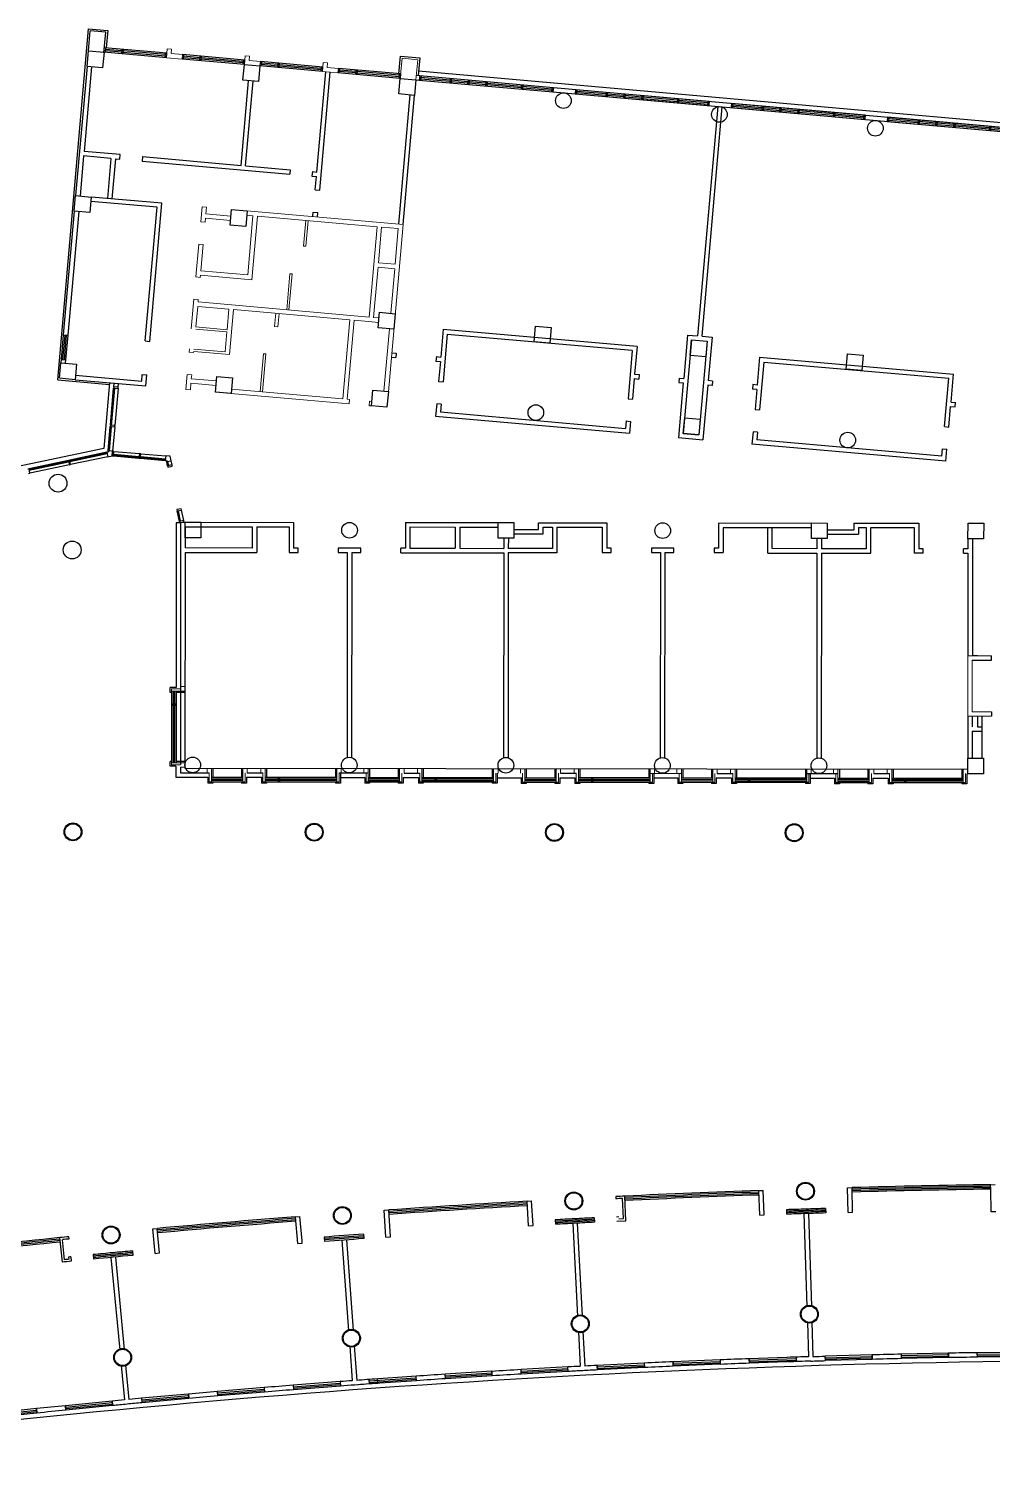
# Model space of a CAD drawing. Header units: millimetres. Extents: x 11680834 to 11851556, y -6213014 to -6078394.
# Drawn here: x 11728394 to 11771463, y -6211866 to -6147424 of the extents above; entities that cross this region are included whole.
import ezdxf

# ---------------------------------------------------------------- set-up
doc = ezdxf.new("R2010")
doc.units = ezdxf.units.MM
for name, color, linetype in [('A—墙体', 7, 'Continuous'), ('A—门窗', 135, 'Continuous'), ('I—平面—装饰面层线', 192, 'Continuous')]:
    doc.layers.add(name, color=color, linetype=linetype)
for name, color, linetype, lineweight in [('E1-RI-4F$0$A-WALL', 7, 'Continuous', 5), ('E1-RV-4F$0$$2$A-WALL', 7, 'Continuous', 5), ('E1-RW-4F$0$A-WALL', 7, 'Continuous', 5)]:
    doc.layers.add(name, color=color, linetype=linetype, lineweight=lineweight)
doc.layers.get('0').off()
doc.layers.get('I—平面—装饰面层线').off()

# ---------------------------------------------------------------- blocks, each defined once
blk = doc.blocks.new('E-COLS-F4')
at = {"layer": 'A—墙体'}
for points in [[(11731058, -6148406), (11731755, -6148468), (11731693, -6149165), (11730996, -6149103)], [(11738030, -6149023), (11738728, -6149084), (11738666, -6149782), (11737969, -6149720)], [(11745003, -6149639), (11745701, -6149701), (11745639, -6150398), (11744942, -6150336)], [(11730485, -6154881), (11731183, -6154943), (11731121, -6155640), (11730424, -6155578)], [(11737458, -6155497), (11738155, -6155559), (11738094, -6156256), (11737396, -6156195)], [(11744079, -6160098), (11744776, -6160160), (11744714, -6160857), (11744017, -6160796)], [(11751051, -6160715), (11751749, -6160776), (11751687, -6161474), (11750990, -6161412)], [(11758024, -6161331), (11758722, -6161393), (11758660, -6162090), (11757963, -6162028)], [(11764997, -6161948), (11765694, -6162009), (11765633, -6162707), (11764935, -6162645)], [(11729825, -6162352), (11730522, -6162413), (11730460, -6163111), (11729763, -6163049)], [(11736798, -6162968), (11737495, -6163030), (11737433, -6163727), (11736736, -6163666)], [(11743770, -6163585), (11744468, -6163646), (11744406, -6164344), (11743709, -6164282)], [(11757716, -6164818), (11758413, -6164879), (11758352, -6165576), (11757654, -6165515)], [(11735383, -6169484), (11736083, -6169485), (11736082, -6170185), (11735382, -6170184)], [(11749383, -6169501), (11750083, -6169502), (11750082, -6170202), (11749382, -6170201)], [(11763383, -6169517), (11764083, -6169518), (11764082, -6170218), (11763382, -6170217)], [(11770383, -6169526), (11771083, -6169526), (11771082, -6170226), (11770382, -6170226)], [(11770370, -6180026), (11771070, -6180026), (11771070, -6180726), (11770370, -6180726)]]:
    blk.add_lwpolyline(points, close=True, dxfattribs=at)
for centre, radius in [((11752294, -6150635), 350), ((11759267, -6151252), 350), ((11766240, -6151868), 350), ((11751061, -6164581), 350), ((11765007, -6165813), 350), ((11729700, -6167740), 400), ((11742732, -6169843), 350), ((11756732, -6169859), 350), ((11730332, -6170723), 400), ((11735720, -6180335), 350), ((11742720, -6180343), 350), ((11749720, -6180351), 350), ((11756720, -6180359), 350), ((11763720, -6180368), 350), ((11730367, -6183328), 400), ((11730367, -6183328), 365), ((11741153, -6183341), 400), ((11741153, -6183341), 365), ((11751894, -6183354), 400), ((11751894, -6183354), 365), ((11762612, -6183366), 400), ((11762612, -6183366), 365), ((11763117, -6199394), 400), ((11763117, -6199394), 365), ((11752759, -6199829), 400), ((11752759, -6199829), 365), ((11742412, -6200480), 400), ((11742412, -6200480), 365), ((11732071, -6201349), 400), ((11732071, -6201349), 365), ((11763289, -6204891), 400), ((11753047, -6205321), 400), ((11753047, -6205321), 365), ((11763289, -6204891), 365), ((11742816, -6205965), 400), ((11742816, -6205965), 365), ((11732589, -6206825), 400), ((11732589, -6206825), 365)]:
    blk.add_circle(centre, radius, dxfattribs=at)
blk = doc.blocks.new('E1-RI-4F$0$wer')
at = {"layer": 'A—门窗'}
for p, q in [((11738802, -6175964), (11738802, -6176222)), ((11738962, -6175962), (11742162, -6175962)), ((11738962, -6176028), (11739542, -6176028)), ((11738962, -6176095), (11739542, -6176095)), ((11739022, -6175564), (11739022, -6175962)), ((11739542, -6175962), (11739542, -6176162)), ((11739602, -6175962), (11739602, -6176162)), ((11739602, -6176028), (11742162, -6176028)), ((11739602, -6176095), (11742162, -6176095)), ((11742102, -6175564), (11742102, -6175962)), ((11742322, -6175968), (11742322, -6176222)), ((11739022, -6176222), (11738802, -6176222)), ((11738962, -6176162), (11742162, -6176162)), ((11739022, -6176162), (11739022, -6176222)), ((11742102, -6176162), (11742102, -6176222)), ((11742322, -6176222), (11742102, -6176222))]:
    blk.add_line(p, q, dxfattribs=at)
at = {"layer": 'E1-RI-4F$0$A-WALL'}
for p, q in [((11738762, -6175564), (11738762, -6175764)), ((11738862, -6175764), (11738862, -6176162)), ((11738962, -6175564), (11738962, -6176162)), ((11742162, -6175568), (11742162, -6176162)), ((11742262, -6175768), (11742262, -6176162)), ((11742362, -6175568), (11742362, -6175768)), ((11738962, -6176162), (11738862, -6176162)), ((11742262, -6176162), (11742162, -6176162))]:
    blk.add_line(p, q, dxfattribs=at)
blk = doc.blocks.new('E1-RI-4F$0$SR')
at = {"layer": 'A—门窗'}
for p, q in [((11736622, -6180486), (11736622, -6180886)), ((11737902, -6180488), (11737902, -6180888)), ((11739022, -6180489), (11739022, -6180886)), ((11742102, -6180488), (11742102, -6180886)), ((11735322, -6180887), (11736402, -6180888)), ((11736402, -6180886), (11736402, -6181146)), ((11736622, -6181146), (11736402, -6181146)), ((11736560, -6180886), (11737962, -6180888)), ((11736560, -6180953), (11737962, -6180955)), ((11736560, -6181020), (11737962, -6181021)), ((11736560, -6181086), (11737962, -6181088)), ((11736622, -6181086), (11736622, -6181146)), ((11737902, -6181088), (11737902, -6181146)), ((11738122, -6181146), (11737902, -6181146)), ((11738122, -6180888), (11738802, -6180888)), ((11738122, -6180888), (11738122, -6181146)), ((11738162, -6180688), (11738862, -6180689)), ((11738802, -6180888), (11738802, -6181146)), ((11739022, -6181146), (11738802, -6181146)), ((11738962, -6180886), (11742162, -6180886)), ((11738962, -6180953), (11739542, -6180953)), ((11738962, -6181019), (11739542, -6181019)), ((11738962, -6181086), (11742162, -6181086)), ((11739022, -6181086), (11739022, -6181146)), ((11739542, -6180886), (11739542, -6181086)), ((11739602, -6180886), (11739602, -6181086)), ((11739602, -6180953), (11742162, -6180953)), ((11739602, -6181019), (11742162, -6181019)), ((11742102, -6181086), (11742102, -6181146)), ((11742322, -6181146), (11742102, -6181146)), ((11742322, -6180693), (11742322, -6181146))]:
    blk.add_line(p, q, dxfattribs=at)
at = {"layer": 'E1-RI-4F$0$A-WALL'}
for p, q in [((11736362, -6180486), (11736362, -6180686)), ((11736562, -6180486), (11736561, -6181086)), ((11737962, -6180488), (11737962, -6181086)), ((11738062, -6180488), (11738062, -6180488)), ((11738162, -6180488), (11738162, -6180688)), ((11738762, -6180488), (11738762, -6180688)), ((11738862, -6180488), (11738862, -6180489)), ((11738962, -6180488), (11738962, -6181086)), ((11742162, -6180492), (11742162, -6181086)), ((11742362, -6180493), (11742362, -6180692)), ((11736462, -6180685), (11736462, -6181086)), ((11736560, -6181086), (11736462, -6181086)), ((11738062, -6181086), (11737962, -6181086)), ((11738062, -6180688), (11738062, -6181086)), ((11738862, -6180689), (11738862, -6181086)), ((11738962, -6181086), (11738862, -6181086)), ((11742262, -6181086), (11742162, -6181086)), ((11742262, -6180692), (11742262, -6181086))]:
    blk.add_line(p, q, dxfattribs=at)
blk = doc.blocks.new('E1-RI-4F$0$ERE')
at = {"layer": 'A—门窗'}
for p, q in [((11741808, -6134843), (11739017, -6134602)), ((11741825, -6134643), (11739035, -6134403)), ((11739078, -6134608), (11739095, -6134408)), ((11739821, -6134605), (11739084, -6134541)), ((11739827, -6134538), (11739089, -6134475)), ((11739815, -6134671), (11739832, -6134472)), ((11739875, -6134676), (11739892, -6134477)), ((11741754, -6134771), (11739881, -6134610)), ((11741760, -6134705), (11739886, -6134543)), ((11741748, -6134837), (11741766, -6134638)), ((11741808, -6134843), (11741825, -6134643)), ((11745312, -6134944), (11742523, -6134703)), ((11742566, -6134908), (11742583, -6134708)), ((11743309, -6134905), (11742572, -6134841)), ((11743315, -6134838), (11742577, -6134775)), ((11743303, -6134971), (11743320, -6134772)), ((11743363, -6134976), (11743380, -6134777)), ((11745248, -6135005), (11743374, -6134844)), ((11745295, -6135143), (11742506, -6134903)), ((11745242, -6135071), (11743369, -6134910)), ((11745236, -6135138), (11745254, -6134938)), ((11745296, -6135143), (11745313, -6134944)), ((11748782, -6135443), (11745992, -6135203)), ((11748800, -6135244), (11746009, -6135004)), ((11746052, -6135208), (11746069, -6135009)), ((11746795, -6135205), (11746058, -6135142)), ((11746801, -6135139), (11746063, -6135075)), ((11746789, -6135271), (11746806, -6135072)), ((11746849, -6135277), (11746866, -6135077)), ((11748728, -6135371), (11746855, -6135210)), ((11748734, -6135305), (11746860, -6135144)), ((11748723, -6135438), (11748740, -6135239)), ((11748782, -6135443), (11748800, -6135244)), ((11752269, -6135743), (11749480, -6135503)), ((11752286, -6135544), (11749497, -6135304)), ((11749540, -6135508), (11749557, -6135309)), ((11750283, -6135505), (11749546, -6135442)), ((11750289, -6135439), (11749552, -6135375)), ((11750277, -6135572), (11750295, -6135372)), ((11750337, -6135577), (11750354, -6135378)), ((11752216, -6135672), (11750343, -6135510)), ((11752222, -6135605), (11750349, -6135444)), ((11752211, -6135738), (11752228, -6135539)), ((11752271, -6135743), (11752288, -6135544))]:
    blk.add_line(p, q, dxfattribs=at)
at = {"layer": 'E1-RI-4F$0$A-WALL'}
for p, q in [((11738321, -6134542), (11738398, -6133645)), ((11739095, -6133705), (11738398, -6133645)), ((11739018, -6134602), (11739095, -6133705)), ((11741808, -6134843), (11742506, -6134903)), ((11748782, -6135443), (11749480, -6135503))]:
    blk.add_line(p, q, dxfattribs=at)
for points in [[(11741808, -6134843), (11741842, -6134444), (11742042, -6134461), (11742025, -6134661), (11742523, -6134703), (11742506, -6134903)], [(11745295, -6135143), (11745329, -6134744), (11745528, -6134761), (11745511, -6134961), (11746010, -6135004), (11745993, -6135203)], [(11752966, -6135803), (11753043, -6134907), (11752346, -6134846), (11752268, -6135743)], [(11748782, -6135443), (11748817, -6135045), (11749016, -6135062), (11748999, -6135261), (11749497, -6135304), (11749480, -6135503)]]:
    blk.add_lwpolyline(points, dxfattribs=at)
blk = doc.blocks.new('E1-RI-4F$0$ERWEW')
at = {"layer": 'A—门窗'}
for p, q in [((12241778, -5091274), (12241778, -5091474)), ((12241778, -5091274), (12247778, -5091274)), ((12241778, -5091474), (12247778, -5091474)), ((12241838, -5091274), (12241838, -5091474)), ((12241838, -5091341), (12243148, -5091341)), ((12241838, -5091408), (12243148, -5091408)), ((12243148, -5091274), (12243148, -5091474)), ((12243208, -5091274), (12243208, -5091474)), ((12243208, -5091341), (12243948, -5091341)), ((12243208, -5091408), (12243948, -5091408)), ((12243948, -5091274), (12243948, -5091474)), ((12244008, -5091274), (12244008, -5091474)), ((12244008, -5091341), (12244748, -5091341)), ((12244008, -5091408), (12244748, -5091408)), ((12244748, -5091274), (12244748, -5091474)), ((12244808, -5091274), (12244808, -5091474)), ((12244808, -5091341), (12246348, -5091341)), ((12244808, -5091408), (12246348, -5091408)), ((12246348, -5091274), (12246348, -5091474)), ((12246408, -5091274), (12246408, -5091474)), ((12246408, -5091341), (12247718, -5091341)), ((12246408, -5091408), (12247718, -5091408)), ((12247718, -5091274), (12247718, -5091474)), ((12247778, -5091274), (12247778, -5091474))]:
    blk.add_line(p, q, dxfattribs=at)
blk = doc.blocks.new('E1-RI-4F$0$$TCHSYS$WIN2D')
for p, q in [((-0.5, 0.5), (0.5, 0.5)), ((-0.5, 0.5), (-0.5, -0.5)), ((0.5, 0.5), (0.5, -0.5)), ((0.5, 0.167), (-0.5, 0.167)), ((0.5, -0.167), (-0.5, -0.167)), ((-0.5, -0.5), (0.5, -0.5))]:
    blk.add_line(p, q)

msp = doc.modelspace()

# ---------------------------------------------------------------- linework, layer by layer
at = {"layer": 'A—墙体'}
for p, q in [((11731057, -6148406), (11731137, -6147509)), ((11731834, -6147571), (11731137, -6147509)), ((11731752, -6148493), (11731834, -6147571)), ((11730996, -6149104), (11730485, -6154881)), ((11731195, -6149121), (11730861, -6152906)), ((11741270, -6153827), (11741666, -6149344)), ((11741399, -6154641), (11741865, -6149362)), ((11745700, -6149701), (11745849, -6149714)), ((11745717, -6149502), (11745867, -6149515)), ((11737883, -6153527), (11738218, -6149742)), ((11738082, -6153545), (11738417, -6149760)), ((11751826, -6150242), (11772894, -6152105)), ((11751844, -6150043), (11772912, -6151906)), ((11744929, -6156158), (11745440, -6150381)), ((11745128, -6156176), (11745639, -6150398)), ((11759197, -6150894), (11758290, -6161154)), ((11758490, -6161172), (11759397, -6150912)), ((11732476, -6153049), (11730861, -6152906)), ((11730843, -6153106), (11730685, -6154899)), ((11732063, -6153214), (11730843, -6153106)), ((11732063, -6153214), (11731904, -6155007)), ((11732262, -6153231), (11732103, -6155024)), ((11732262, -6153231), (11732458, -6153248)), ((11732458, -6153248), (11732476, -6153049)), ((11733472, -6153137), (11733454, -6153337)), ((11733454, -6153337), (11740056, -6153920)), ((11733472, -6153137), (11737883, -6153527)), ((11738082, -6153545), (11740073, -6153721)), ((11740073, -6153721), (11740056, -6153920)), ((11741069, -6153809), (11741052, -6154008)), ((11741052, -6154008), (11741252, -6154026)), ((11741069, -6153809), (11741270, -6153827)), ((11741199, -6154624), (11741252, -6154026)), ((11741199, -6154624), (11741399, -6154641)), ((11734128, -6155404), (11731165, -6155142)), ((11734128, -6155404), (11731165, -6155142)), ((11734345, -6155222), (11731183, -6154943)), ((11734345, -6155222), (11731183, -6154943)), ((11733600, -6161380), (11734128, -6155404)), ((11733600, -6161380), (11734128, -6155404)), ((11733799, -6161398), (11734345, -6155222)), ((11733799, -6161398), (11734345, -6155222)), ((11730424, -6155578), (11729935, -6161107)), ((11730424, -6155578), (11729935, -6161107)), ((11730623, -6155596), (11730134, -6161124)), ((11730623, -6155596), (11730134, -6161124)), ((11741094, -6155819), (11741111, -6155620)), ((11741111, -6155620), (11741311, -6155637)), ((11741293, -6155837), (11741311, -6155637)), ((11729935, -6161107), (11730134, -6161124)), ((11729935, -6161107), (11730134, -6161124)), ((11746923, -6160857), (11746813, -6162097)), ((11747104, -6161073), (11746916, -6163210)), ((11746923, -6160857), (11755586, -6161612)), ((11747104, -6161073), (11755369, -6161794)), ((11757843, -6161114), (11757671, -6163057)), ((11757843, -6161114), (11758290, -6161154)), ((11758490, -6161172), (11758938, -6161211)), ((11758938, -6161211), (11758767, -6163154)), ((11733600, -6161380), (11733799, -6161398)), ((11733600, -6161380), (11733799, -6161398)), ((11744622, -6161904), (11744821, -6161921)), ((11744821, -6161921), (11744803, -6162120)), ((11755372, -6161805), (11755182, -6163961)), ((11755589, -6161624), (11755479, -6162863)), ((11758024, -6161331), (11757654, -6165515)), ((11758024, -6161331), (11758722, -6161393)), ((11758722, -6161393), (11758352, -6165577)), ((11729838, -6162202), (11729825, -6162352)), ((11729838, -6162202), (11729825, -6162352)), ((11729838, -6162202), (11730037, -6162220)), ((11729838, -6162202), (11730037, -6162220)), ((11730037, -6162220), (11730024, -6162369)), ((11730037, -6162220), (11730024, -6162369)), ((11744604, -6162103), (11744803, -6162120)), ((11746614, -6162079), (11746596, -6162279)), ((11746596, -6162279), (11746796, -6162296)), ((11746614, -6162079), (11746813, -6162097)), ((11746796, -6162296), (11746716, -6163193)), ((11761068, -6162108), (11760958, -6163348)), ((11761249, -6162324), (11761061, -6164461)), ((11761068, -6162108), (11769735, -6162864)), ((11761249, -6162324), (11769518, -6163045)), ((11730460, -6163111), (11733623, -6163390)), ((11730460, -6163111), (11733623, -6163390)), ((11730478, -6162912), (11733442, -6163173)), ((11730478, -6162912), (11733442, -6163173)), ((11733442, -6163173), (11733468, -6162875)), ((11733442, -6163173), (11733468, -6162875)), ((11733468, -6162875), (11733667, -6162892)), ((11733468, -6162875), (11733667, -6162892)), ((11733623, -6163390), (11733667, -6162892)), ((11733623, -6163390), (11733667, -6162892)), ((11746716, -6163193), (11746916, -6163210)), ((11755462, -6163063), (11755381, -6163979)), ((11755462, -6163063), (11755661, -6163080)), ((11755479, -6162863), (11755679, -6162881)), ((11755679, -6162881), (11755661, -6163080)), ((11757472, -6163039), (11757454, -6163239)), ((11757454, -6163239), (11757653, -6163256)), ((11757472, -6163039), (11757671, -6163057)), ((11758966, -6163171), (11758767, -6163154)), ((11758966, -6163171), (11758948, -6163371)), ((11769327, -6165210), (11769518, -6163045)), ((11769624, -6164114), (11769735, -6162864)), ((11757653, -6163256), (11757438, -6165697)), ((11758749, -6163353), (11758533, -6165793)), ((11758948, -6163371), (11758749, -6163353)), ((11760759, -6163330), (11760741, -6163529)), ((11760941, -6163547), (11760741, -6163529)), ((11760958, -6163348), (11760759, -6163330)), ((11760941, -6163547), (11760861, -6164443)), ((11746628, -6164189), (11746580, -6164737)), ((11746827, -6164206), (11746628, -6164189)), ((11746827, -6164206), (11746797, -6164555)), ((11755182, -6163961), (11755381, -6163979)), ((11760861, -6164443), (11761061, -6164461)), ((11769526, -6165228), (11769607, -6164313)), ((11769607, -6164313), (11769806, -6164330)), ((11769624, -6164114), (11769823, -6164131)), ((11769806, -6164330), (11769823, -6164131)), ((11746580, -6164737), (11755246, -6165503)), ((11746797, -6164555), (11755065, -6165286)), ((11755094, -6164957), (11755065, -6165286)), ((11755094, -6164957), (11755293, -6164975)), ((11755293, -6164975), (11755246, -6165503)), ((11757438, -6165697), (11758533, -6165793)), ((11757654, -6165515), (11758352, -6165577)), ((11760773, -6165440), (11760725, -6165987)), ((11760972, -6165457), (11760773, -6165440)), ((11760972, -6165457), (11760942, -6165806)), ((11769209, -6166537), (11760942, -6165806)), ((11769326, -6165210), (11769526, -6165228)), ((11769391, -6166753), (11760725, -6165987)), ((11769209, -6166537), (11769238, -6166206)), ((11769238, -6166206), (11769438, -6166224)), ((11769391, -6166753), (11769438, -6166224)), ((11735182, -6169498), (11735182, -6180316)), ((11735246, -6169484), (11740232, -6169490)), ((11735382, -6169684), (11735382, -6170634)), ((11735382, -6169684), (11738382, -6169688)), ((11738382, -6169688), (11738381, -6170638)), ((11738582, -6169688), (11738581, -6170838)), ((11738582, -6169688), (11740032, -6169690)), ((11740032, -6169690), (11740031, -6170840)), ((11740232, -6169490), (11740231, -6170643)), ((11745232, -6169496), (11745231, -6170643)), ((11745232, -6169496), (11750083, -6169502)), ((11745432, -6169696), (11745431, -6170646)), ((11745432, -6169696), (11747457, -6169699)), ((11750083, -6169502), (11750082, -6169802)), ((11751182, -6169803), (11751182, -6169503)), ((11751182, -6169503), (11754232, -6169507)), ((11754032, -6169506), (11754232, -6169507)), ((11754232, -6169507), (11754231, -6170643)), ((11759232, -6169537), (11759231, -6170643)), ((11759232, -6169513), (11764083, -6169518)), ((11764083, -6169518), (11764082, -6169818)), ((11765283, -6169520), (11765282, -6169820)), ((11765283, -6169520), (11768182, -6169523)), ((11768182, -6169523), (11768181, -6170673)), ((11747457, -6169699), (11747456, -6170649)), ((11747657, -6169699), (11747656, -6170649)), ((11747657, -6169699), (11749383, -6169701)), ((11749631, -6170201), (11749631, -6170651)), ((11749832, -6170201), (11749831, -6170651)), ((11750082, -6169802), (11751182, -6169803)), ((11750082, -6170002), (11751382, -6170003)), ((11751382, -6170003), (11751382, -6169703)), ((11751382, -6169703), (11751807, -6169704)), ((11751807, -6169704), (11751806, -6170654)), ((11752007, -6169704), (11752006, -6170854)), ((11752007, -6169704), (11754032, -6169706)), ((11754032, -6169706), (11754031, -6170843)), ((11759432, -6169738), (11759431, -6170843)), ((11759432, -6169713), (11763383, -6169717)), ((11761431, -6170865), (11761432, -6169715)), ((11761631, -6170665), (11761632, -6169715)), ((11763631, -6170218), (11763631, -6170668)), ((11763831, -6170218), (11763831, -6170668)), ((11764082, -6169818), (11765282, -6169820)), ((11764082, -6170018), (11765482, -6170020)), ((11765483, -6169720), (11765482, -6170020)), ((11765483, -6169720), (11765830, -6169720)), ((11765830, -6169720), (11765831, -6170670)), ((11766031, -6170871), (11766032, -6169721)), ((11766032, -6169721), (11767982, -6169723)), ((11767982, -6169723), (11767981, -6170873)), ((11770382, -6170226), (11770382, -6170673)), ((11770583, -6170226), (11770582, -6175455)), ((11735381, -6170834), (11735370, -6180484)), ((11738381, -6170638), (11735382, -6170634)), ((11735382, -6170834), (11738581, -6170838)), ((11740031, -6170840), (11740431, -6170840)), ((11740431, -6170643), (11740231, -6170643)), ((11740431, -6170840), (11740431, -6170643)), ((11742231, -6170643), (11742231, -6170843)), ((11742731, -6170643), (11742231, -6170643)), ((11742231, -6170843), (11742631, -6170843)), ((11742631, -6170843), (11742620, -6180008)), ((11743231, -6170643), (11742731, -6170643)), ((11742831, -6170843), (11742820, -6180008)), ((11742831, -6170843), (11743231, -6170843)), ((11743231, -6170843), (11743231, -6170643)), ((11745031, -6170846), (11745031, -6170643)), ((11745231, -6170643), (11745031, -6170643)), ((11745031, -6170846), (11749631, -6170851)), ((11745431, -6170646), (11747456, -6170649)), ((11747656, -6170649), (11749631, -6170651)), ((11749631, -6170851), (11749620, -6180016)), ((11749831, -6170851), (11749820, -6180016)), ((11751806, -6170654), (11749831, -6170651)), ((11752006, -6170854), (11749831, -6170851)), ((11754031, -6170843), (11754431, -6170843)), ((11754431, -6170643), (11754231, -6170643)), ((11754431, -6170843), (11754431, -6170643)), ((11756231, -6170643), (11756231, -6170843)), ((11756731, -6170643), (11756231, -6170643)), ((11756231, -6170843), (11756631, -6170843)), ((11756631, -6170843), (11756620, -6180024)), ((11757231, -6170643), (11756731, -6170643)), ((11756831, -6170843), (11756820, -6180024)), ((11756831, -6170843), (11757231, -6170843)), ((11757231, -6170843), (11757231, -6170643)), ((11759031, -6170643), (11759031, -6170843)), ((11759231, -6170643), (11759031, -6170643)), ((11759031, -6170843), (11759431, -6170843)), ((11761431, -6170865), (11763631, -6170868)), ((11763631, -6170668), (11761631, -6170665)), ((11763631, -6170868), (11763620, -6180032)), ((11763831, -6170868), (11763820, -6180032)), ((11765831, -6170670), (11763831, -6170668)), ((11763831, -6170868), (11766031, -6170871)), ((11768381, -6170873), (11767981, -6170873)), ((11768381, -6170673), (11768181, -6170673)), ((11768381, -6170873), (11768381, -6170673)), ((11770181, -6170873), (11770181, -6170673)), ((11770382, -6170673), (11770181, -6170673)), ((11770181, -6170873), (11770382, -6170873)), ((11770382, -6170873), (11770382, -6175455)), ((11770800, -6175455), (11770582, -6175455)), ((11770632, -6175455), (11770632, -6175455)), ((11771438, -6175655), (11771438, -6175455)), ((11771438, -6175655), (11771438, -6175455)), ((11770570, -6175655), (11771438, -6175655)), ((11770570, -6175655), (11771438, -6175655)), ((11771438, -6177955), (11771438, -6178155)), ((11771438, -6177955), (11771438, -6178155)), ((11770372, -6178160), (11770370, -6180026)), ((11770572, -6178155), (11770572, -6178626)), ((11770800, -6178155), (11770800, -6178626)), ((11770800, -6178626), (11771000, -6178626)), ((11771000, -6178155), (11770998, -6180026)), ((11770572, -6178826), (11770570, -6180026)), ((11770572, -6178826), (11770999, -6178826)), ((11735170, -6180434), (11735169, -6180684)), ((11735370, -6180484), (11770370, -6180526)), ((11735169, -6180684), (11736462, -6180686)), ((11742262, -6180692), (11743569, -6180694)), ((11756170, -6180709), (11757569, -6180711)), ((11763170, -6180717), (11764569, -6180719)), ((11764997, -6199238), (11765197, -6199233)), ((11765020, -6200338), (11764997, -6199238)), ((11765220, -6200333), (11765197, -6199233)), ((11771395, -6199103), (11771595, -6199100)), ((11771400, -6199303), (11771395, -6199103)), ((11771421, -6200315), (11771400, -6199303)), ((11750672, -6199842), (11750871, -6199831)), ((11750740, -6200940), (11750672, -6199842)), ((11750940, -6200929), (11750871, -6199831)), ((11754636, -6199634), (11754640, -6199734)), ((11754977, -6200618), (11754939, -6199719)), ((11755081, -6200713), (11755035, -6199614)), ((11761030, -6199364), (11761229, -6199357)), ((11761076, -6200463), (11761030, -6199364)), ((11761276, -6200456), (11761229, -6199357)), ((11740318, -6200538), (11740517, -6200523)), ((11740421, -6201732), (11740318, -6200538)), ((11740612, -6201619), (11740517, -6200523)), ((11744284, -6200246), (11744484, -6200232)), ((11744359, -6201444), (11744284, -6200246)), ((11744559, -6201430), (11744484, -6200232)), ((11754672, -6200533), (11754772, -6200528)), ((11754777, -6200628), (11754977, -6200618)), ((11761076, -6200463), (11761276, -6200456)), ((11763048, -6200397), (11763178, -6204544)), ((11763248, -6200390), (11763378, -6204537)), ((11765020, -6200338), (11765220, -6200333)), ((11733940, -6201075), (11734139, -6201057)), ((11734035, -6202171), (11733940, -6201075)), ((11734235, -6202153), (11734139, -6201057)), ((11750740, -6200940), (11750940, -6200929)), ((11752711, -6200833), (11752928, -6204976)), ((11752910, -6200822), (11753128, -6204965)), ((11754682, -6200733), (11755081, -6200713)), ((11729895, -6202565), (11729787, -6201470)), ((11729985, -6202455), (11729896, -6201560)), ((11740421, -6201732), (11740620, -6201717)), ((11740620, -6201717), (11740612, -6201619)), ((11742392, -6201585), (11742689, -6205623)), ((11742592, -6201570), (11742889, -6205608)), ((11744359, -6201444), (11744559, -6201430)), ((11732065, -6202354), (11732456, -6206485)), ((11732264, -6202335), (11732655, -6206466)), ((11734035, -6202171), (11734235, -6202153)), ((11752965, -6205677), (11753046, -6207223)), ((11753165, -6205667), (11753246, -6207212)), ((11763200, -6205245), (11763249, -6206793)), ((11763400, -6205239), (11763449, -6206787)), ((11742741, -6206323), (11742854, -6207866)), ((11742940, -6206308), (11743054, -6207852)), ((11757206, -6207222), (11757197, -6207022)), ((11759295, -6206934), (11759304, -6207134)), ((11760608, -6207085), (11760601, -6206884)), ((11762700, -6206812), (11762707, -6207011)), ((11764004, -6206969), (11763999, -6206769)), ((11766098, -6206712), (11766104, -6206912)), ((11767408, -6206878), (11767404, -6206678)), ((11769507, -6206834), (11769503, -6206634)), ((11769503, -6206635), (11769507, -6206835)), ((11770801, -6206814), (11770798, -6206614)), ((11732522, -6207184), (11732668, -6208725)), ((11732721, -6207165), (11732867, -6208706)), ((11745720, -6207864), (11745709, -6207664)), ((11747017, -6207778), (11747005, -6207578)), ((11749113, -6207646), (11749103, -6207446)), ((11750411, -6207569), (11750400, -6207369)), ((11752508, -6207452), (11752497, -6207252)), ((11753813, -6207383), (11753807, -6207183)), ((11755905, -6207082), (11755914, -6207282)), ((11736838, -6208548), (11736822, -6208349)), ((11738916, -6208173), (11738931, -6208372)), ((11740212, -6208068), (11740227, -6208268)), ((11742306, -6207907), (11742321, -6208107)), ((11743993, -6207984), (11743979, -6207785)), ((11730031, -6208982), (11730050, -6209181)), ((11732121, -6208777), (11732139, -6208976)), ((11733437, -6208652), (11733451, -6208852)), ((11735528, -6208462), (11735543, -6208661)), ((11728737, -6209113), (11728756, -6209313))]:
    msp.add_line(p, q, dxfattribs=at)
for points in [[(11730195, -6201530), (11730185, -6201431)], [(11730174, -6202336), (11730184, -6202436)], [(11730274, -6202326), (11730294, -6202525)]]:
    msp.add_lwpolyline(points, dxfattribs=at)
for centre, radius, start, end in [((11778689, -6694149), 495100, 92.73837, 92.78466), ((11778689, -6694149), 495000, 92.75001, 92.78466), ((11778315, -6690920), 490653, 90.78176, 90.80512), ((11778689, -6694149), 495100, 95.62213, 95.66842), ((11778689, -6694149), 495000, 95.62213, 95.65685), ((11778689, -6694149), 494000, 95.62205, 95.66844), ((11778689, -6694149), 494100, 95.63365, 95.65684), ((11778689, -6694149), 494200, 95.62205, 95.63364), ((11765886, -6407214), 200381, 92.48534, 92.85536), ((11771541, -6512684), 305995, 92.04889, 92.29353), ((11778651, -6693635), 487085, 91.81201, 91.92117), ((11778651, -6693635), 486885, 91.80025, 91.92112), ((11759970, -6089122), 117916, 271.64527, 271.96088), ((11761922, -6149579), 57228, 271.52893, 272.07999), ((11824583, -8414273), 2208335, 91.483695, 91.517573), ((11826234, -8477124), 2271008, 91.484296, 91.517207), ((11775111, -6529619), 323034, 90.76509, 90.99475), ((11775080, -6527586), 320800, 90.76426, 90.9953), ((11778962, -6698306), 491767, 93.72593, 93.87718), ((11778651, -6693635), 487085, 93.32496, 93.47788), ((11778651, -6693635), 486885, 93.32509, 93.47808), ((11778651, -6693635), 487085, 93.01328, 93.07794), ((11778651, -6693635), 486885, 93.00152, 93.07797), ((11778651, -6693635), 486885, 92.9241, 93.00152), ((11778651, -6693634), 487085, 92.92364, 92.98976), ((11765885, -6407194), 200160, 92.48538, 92.85546), ((11767352, -6406073), 199102, 91.94112, 92.31674), ((11776850, -6673094), 466466, 94.92275, 95.0822), ((11778651, -6693635), 487085, 94.52624, 94.67916), ((11778651, -6693635), 486885, 94.52637, 94.67935), ((11778651, -6693635), 487085, 94.21456, 94.27921), ((11778651, -6693635), 486885, 94.12537, 94.27924), ((11778651, -6693635), 486885, 94.08193, 94.2028), ((11778651, -6693635), 487085, 94.08188, 94.19103), ((11778962, -6698306), 491567, 93.72593, 93.87718), ((11778651, -6693635), 487085, 95.72872, 95.88164), ((11778651, -6693635), 487085, 95.41702, 95.48169), ((11778651, -6693635), 486885, 95.40526, 95.48172), ((11778651, -6693635), 486885, 95.32665, 95.40526), ((11778651, -6693635), 487085, 95.32619, 95.39349), ((11775175, -6653978), 447077, 94.91908, 95.08571), ((11778651, -6693635), 486885, 95.72885, 95.88183)]:
    msp.add_arc(centre, radius, start, end, dxfattribs=at)
at = {"layer": 'A—门窗'}
for p, q in [((11729693, -6163123), (11731063, -6147424)), ((11731063, -6147424), (11731920, -6147498)), ((11731920, -6147498), (11731851, -6148276)), ((11744940, -6149433), (11745009, -6148641)), ((11745009, -6148641), (11745868, -6148716)), ((11745868, -6148716), (11745798, -6149509)), ((11745815, -6149309), (11772930, -6151707)), ((11729935, -6161107), (11729838, -6162202)), ((11729935, -6161107), (11729838, -6162202)), ((11730001, -6161113), (11729904, -6162208)), ((11730001, -6161113), (11729904, -6162208)), ((11730068, -6161118), (11729971, -6162214)), ((11730068, -6161118), (11729971, -6162214)), ((11730134, -6161124), (11730037, -6162220)), ((11730134, -6161124), (11730037, -6162220)), ((11729693, -6163123), (11731997, -6163327)), ((11732004, -6163248), (11731750, -6166181)), ((11732041, -6165147), (11732185, -6163493)), ((11732216, -6163496), (11732072, -6165150)), ((11732097, -6165152), (11732241, -6163498)), ((11732191, -6163433), (11732185, -6163493)), ((11732185, -6163493), (11732385, -6163511)), ((11732191, -6163433), (11732206, -6163265)), ((11732390, -6163451), (11732191, -6163433)), ((11732241, -6163498), (11732216, -6163496)), ((11732385, -6163511), (11732240, -6165164)), ((11732385, -6163511), (11732390, -6163451)), ((11732390, -6163451), (11732405, -6163283)), ((11732072, -6165150), (11732097, -6165152)), ((11731941, -6166293), (11732036, -6165207)), ((11732066, -6165209), (11731972, -6166296)), ((11731997, -6166298), (11732092, -6165212)), ((11732092, -6165212), (11732066, -6165209)), ((11732235, -6165224), (11732141, -6166311)), ((11731750, -6166181), (11722716, -6168094)), ((11731885, -6166357), (11730222, -6166709)), ((11731891, -6166387), (11730229, -6166739)), ((11730234, -6166764), (11731896, -6166412)), ((11731896, -6166412), (11731891, -6166387)), ((11731972, -6166296), (11731997, -6166298)), ((11732188, -6166461), (11732185, -6166486)), ((11733323, -6166560), (11732188, -6166461)), ((11732200, -6166317), (11733335, -6166416)), ((11733395, -6166421), (11734514, -6166519)), ((11730164, -6166722), (11728403, -6167094)), ((11730170, -6166751), (11728409, -6167124)), ((11728414, -6167149), (11730175, -6166776)), ((11730205, -6166917), (11728444, -6167290)), ((11730175, -6166776), (11730170, -6166751)), ((11730229, -6166739), (11730234, -6166764)), ((11731926, -6166553), (11730264, -6166905)), ((11732183, -6166516), (11733318, -6166615)), ((11732185, -6166486), (11733320, -6166585)), ((11733320, -6166585), (11733323, -6166560)), ((11733377, -6166621), (11734496, -6166718)), ((11733382, -6166565), (11733380, -6166590)), ((11733380, -6166590), (11734499, -6166688)), ((11734501, -6166662), (11733382, -6166565)), ((11734514, -6166519), (11734496, -6166718)), ((11734496, -6166718), (11734549, -6166723)), ((11734499, -6166688), (11734501, -6166662)), ((11734714, -6166536), (11734514, -6166519)), ((11734549, -6166723), (11734560, -6166775)), ((11734560, -6166775), (11734756, -6166733)), ((11734600, -6166964), (11734560, -6166775)), ((11734615, -6166763), (11734590, -6166768)), ((11734590, -6166768), (11734630, -6166958)), ((11734655, -6166952), (11734615, -6166763)), ((11734630, -6166958), (11734655, -6166952)), ((11734756, -6166733), (11734714, -6166536)), ((11734796, -6166922), (11734756, -6166733)), ((11728409, -6167124), (11728414, -6167149)), ((11735126, -6169448), (11735027, -6168979)), ((11735057, -6168973), (11735156, -6169442)), ((11735181, -6169437), (11735081, -6168968)), ((11735322, -6169407), (11735222, -6168938)), ((11734983, -6169507), (11734974, -6176874)), ((11735183, -6169507), (11734983, -6169507)), ((11735338, -6169484), (11735322, -6169407)), ((11734970, -6180394), (11734969, -6180884)), ((11734969, -6180884), (11735322, -6180887)), ((11753674, -6200583), (11753684, -6200782)), ((11762267, -6200222), (11762273, -6200422)), ((11764016, -6200167), (11764022, -6200367)), ((11751926, -6200674), (11751937, -6200874)), ((11741600, -6201443), (11741615, -6201642)), ((11743350, -6201314), (11743364, -6201514)), ((11731269, -6202229), (11731289, -6202428)), ((11733022, -6202063), (11733041, -6202263))]:
    msp.add_line(p, q, dxfattribs=at)
at = {"layer": 'A—门窗', "extrusion": (0, 0, -1)}
for p, q in [((11732041, -6165147), (11732036, -6165207)), ((11732240, -6165164), (11732041, -6165147)), ((11732235, -6165224), (11732240, -6165164)), ((11732036, -6165207), (11732235, -6165224)), ((11731937, -6166346), (11731885, -6166357)), ((11731885, -6166357), (11731926, -6166553)), ((11731941, -6166293), (11731937, -6166346)), ((11732141, -6166311), (11731941, -6166293)), ((11732123, -6166511), (11732141, -6166311)), ((11732140, -6166312), (11732123, -6166511)), ((11732200, -6166317), (11732140, -6166312)), ((11732183, -6166516), (11732200, -6166317)), ((11733335, -6166416), (11733318, -6166615)), ((11733395, -6166421), (11733335, -6166416)), ((11733377, -6166621), (11733395, -6166421)), ((11728403, -6167094), (11728344, -6167107)), ((11728444, -6167290), (11728403, -6167094)), ((11730222, -6166709), (11730164, -6166722)), ((11730164, -6166722), (11730205, -6166917)), ((11730205, -6166917), (11730264, -6166905)), ((11730264, -6166905), (11730222, -6166709)), ((11731926, -6166553), (11732123, -6166511)), ((11732123, -6166511), (11732183, -6166516)), ((11733318, -6166615), (11733377, -6166621)), ((11734796, -6166922), (11734600, -6166964)), ((11734600, -6166964), (11734612, -6167023)), ((11734612, -6167023), (11734808, -6166981)), ((11734808, -6166981), (11734796, -6166922)), ((11728385, -6167302), (11728444, -6167290)), ((11735210, -6168879), (11735014, -6168921)), ((11735014, -6168921), (11735027, -6168979)), ((11735027, -6168979), (11735222, -6168938)), ((11735222, -6168938), (11735210, -6168879)), ((11735322, -6169407), (11735126, -6169448)), ((11735126, -6169448), (11735134, -6169487)), ((11735134, -6169487), (11735138, -6169507)), ((11735138, -6169507), (11735334, -6169466)), ((11735330, -6169446), (11735322, -6169407)), ((11735334, -6169465), (11735330, -6169446))]:
    msp.add_line(p, q, dxfattribs=at)
at = {"layer": 'A—门窗'}
msp.add_lwpolyline([(11709520, -6211259), (11709648, -6211866, -0.034352), (11776265, -6206955), (11776526, -6204008)], format="xyb", dxfattribs=at)
for centre, radius, start, end in [((11778689, -6694149), 495100, 90.84405, 91.56156), ((11778689, -6694149), 495033, 90.84401, 91.56161), ((11778689, -6694149), 494967, 90.84396, 91.56165), ((11778689, -6694149), 494900, 90.84391, 91.5617), ((11778689, -6694149), 495100, 93.24401, 93.96152), ((11778689, -6694149), 495033, 93.24397, 93.96157), ((11778689, -6694149), 494967, 93.24392, 93.96162), ((11778689, -6694149), 495100, 92.04405, 92.73837), ((11778689, -6694149), 495033, 92.04401, 92.73841), ((11778689, -6694149), 494967, 92.04396, 92.73846), ((11778689, -6694149), 494900, 92.04391, 92.7385), ((11778689, -6694149), 495100, 94.44497, 95.16247), ((11778689, -6694149), 495033, 94.4449, 95.1625), ((11778689, -6694149), 494900, 93.24388, 93.96167), ((11778689, -6694149), 494200, 93.00281, 93.10425), ((11778689, -6694149), 494200, 92.90136, 93.00281), ((11778689, -6694149), 494200, 91.8028, 91.90425), ((11778689, -6694149), 494133, 91.8028, 91.90425), ((11778689, -6694149), 494067, 91.8028, 91.90425), ((11778689, -6694149), 494000, 91.8028, 91.90425), ((11778689, -6694149), 494200, 91.70136, 91.8028), ((11778689, -6694149), 494133, 91.70136, 91.8028), ((11778689, -6694149), 494067, 91.70136, 91.8028), ((11778689, -6694149), 494000, 91.70136, 91.8028), ((11778689, -6694149), 494967, 94.44483, 95.16253), ((11778689, -6694149), 494900, 94.44476, 95.16256), ((11778689, -6694149), 494133, 93.00281, 93.10425), ((11778689, -6694149), 494067, 93.00281, 93.10425), ((11778689, -6694149), 494000, 93.00281, 93.10425), ((11778689, -6694149), 494133, 92.90136, 93.00281), ((11778689, -6694149), 494067, 92.90136, 93.00281), ((11778689, -6694149), 494000, 92.90136, 93.00281), ((11778677, -6694038), 494988, 95.6683, 96.3634), ((11778689, -6694149), 495033, 95.66842, 96.36341), ((11778689, -6694149), 494967, 95.66842, 96.36346), ((11778689, -6694149), 494900, 95.66842, 96.36352), ((11778689, -6694149), 494100, 94.10136, 94.30488), ((11778689, -6694149), 494030, 94.10136, 94.30488), ((11778689, -6694149), 493970, 94.10136, 94.30488), ((11778689, -6694149), 493900, 94.10136, 94.30488), ((11778689, -6694149), 494200, 95.404, 95.5061), ((11778689, -6694149), 494133, 95.404, 95.5061), ((11778689, -6694149), 494067, 95.404, 95.5061), ((11778689, -6694149), 494000, 95.30199, 95.5061), ((11778689, -6694149), 494200, 95.30199, 95.404), ((11778689, -6694149), 494133, 95.30199, 95.404), ((11778689, -6694149), 494067, 95.30199, 95.404)]:
    msp.add_arc(centre, radius, start, end, dxfattribs=at)
at = {"layer": 'E1-RV-4F$0$$2$A-WALL'}
for p, q in [((11770370, -6175455), (11771438, -6175455)), ((11770370, -6178155), (11770370, -6175455)), ((11770370, -6175455), (11771438, -6175455)), ((11770370, -6178155), (11770370, -6175455)), ((11770570, -6177955), (11770570, -6175655)), ((11770570, -6177955), (11770570, -6175655)), ((11771438, -6177955), (11770570, -6177955)), ((11771438, -6177955), (11770570, -6177955)), ((11771438, -6178155), (11770370, -6178155)), ((11771438, -6178155), (11770370, -6178155))]:
    msp.add_line(p, q, dxfattribs=at)
at = {"layer": 'E1-RW-4F$0$A-WALL'}
for p, q in [((11736138, -6155381), (11736079, -6156053)), ((11736138, -6155381), (11736338, -6155398)), ((11736338, -6155398), (11736311, -6155697)), ((11737458, -6155497), (11745128, -6156176)), ((11737458, -6155497), (11745128, -6156176)), ((11736278, -6156071), (11736079, -6156053)), ((11736293, -6155896), (11736278, -6156071)), ((11736293, -6155896), (11737414, -6155996)), ((11736311, -6155697), (11737432, -6155796)), ((11738412, -6155783, 0), (11738138, -6155758, 0)), ((11738412, -6155783), (11738178, -6158422)), ((11738611, -6155800), (11738360, -6158639)), ((11738611, -6155800), (11743965, -6156274)), ((11740676, -6157137), (11740777, -6155992)), ((11740776, -6157146), (11740877, -6156001)), ((11743965, -6156274), (11743608, -6160308)), ((11744164, -6156291), (11744023, -6157885)), ((11744164, -6156291), (11744911, -6156357)), ((11744468, -6163647), (11745128, -6156176)), ((11744770, -6157951), (11744911, -6156357)), ((11735991, -6157049), (11735861, -6158519)), ((11736190, -6157067), (11735991, -6157049)), ((11736190, -6157067), (11736086, -6158237)), ((11740676, -6157137, 0), (11740776, -6157146, 0)), ((11744006, -6158084), (11743979, -6158383)), ((11744006, -6158084), (11744753, -6158150)), ((11744023, -6157885), (11744770, -6157951)), ((11735861, -6158519), (11736060, -6158536)), ((11736069, -6158437), (11736060, -6158536)), ((11736069, -6158437), (11738360, -6158639)), ((11736086, -6158237), (11738178, -6158422)), ((11740065, -6158373), (11739923, -6159982)), ((11740022, -6159991), (11740165, -6158382)), ((11740165, -6158382), (11740065, -6158373)), ((11743979, -6158383), (11743808, -6160326)), ((11744577, -6160142), (11744753, -6158150)), ((11735773, -6159515), (11735656, -6160834)), ((11735773, -6159515), (11735972, -6159532)), ((11735946, -6159831), (11735864, -6160752)), ((11735946, -6159831), (11737340, -6159954)), ((11735972, -6159532), (11735963, -6159632)), ((11735963, -6159632), (11743608, -6160308)), ((11737340, -6159954), (11737259, -6160876)), ((11737539, -6159972), (11737361, -6161989)), ((11737539, -6159972), (11742744, -6160432)), ((11739432, -6160139), (11739379, -6160737)), ((11739581, -6160153), (11739529, -6160750)), ((11742431, -6163968), (11742744, -6160432)), ((11742631, -6163986), (11742943, -6160450)), ((11742943, -6160450), (11744039, -6160547)), ((11743808, -6160326), (11744057, -6160348)), ((11735855, -6160852), (11737250, -6160975)), ((11735864, -6160752), (11737259, -6160876)), ((11737250, -6160975), (11737171, -6161872)), ((11739379, -6160737), (11739529, -6160750)), ((11744268, -6163629), (11744515, -6160840)), ((11735577, -6161731), (11735564, -6161880)), ((11735763, -6161898), (11735564, -6161880)), ((11735767, -6161848), (11735763, -6161898)), ((11735767, -6161848), (11737361, -6161989)), ((11735776, -6161749), (11737171, -6161872)), ((11738737, -6163642), (11738887, -6161948)), ((11738837, -6163651), (11738986, -6161957)), ((11738887, -6161948), (11738986, -6161957)), ((11735475, -6162877), (11735416, -6163549)), ((11735675, -6162894), (11735475, -6162877)), ((11735675, -6162894), (11735659, -6163068)), ((11735659, -6163068), (11736780, -6163168)), ((11735416, -6163549), (11735615, -6163566)), ((11735642, -6163268), (11735615, -6163566)), ((11735642, -6163268), (11736762, -6163367)), ((11736736, -6163666), (11742713, -6164194)), ((11737451, -6163528), (11742431, -6163968)), ((11742631, -6163986), (11742730, -6163995)), ((11742713, -6164194), (11742730, -6163995)), ((11743609, -6164273), (11743627, -6164074)), ((11743609, -6164273), (11743709, -6164282)), ((11743627, -6164074), (11743726, -6164083))]:
    msp.add_line(p, q, dxfattribs=at)
for points in [[(11737458, -6155497), (11738155, -6155559), (11738094, -6156256), (11737396, -6156195), (11737458, -6155497)], [(11744079, -6160098), (11744776, -6160160), (11744714, -6160857), (11744017, -6160796), (11744079, -6160098)], [(11736798, -6162968), (11737495, -6163030), (11737433, -6163727), (11736736, -6163666), (11736798, -6162968)], [(11743770, -6163585), (11744468, -6163647), (11744406, -6164344), (11743709, -6164282), (11743770, -6163585)]]:
    msp.add_lwpolyline(points, dxfattribs=at)

# ---------------------------------------------------------------- block references
at = {"layer": 'A—门窗'}
for name, p, rotation in [('E1-RI-4F$0$ERE', (6852, 13070), 359.8684547723077), ('E1-RI-4F$0$ERWEW', (2, 25), 354.947828600755), ('E1-RI-4F$0$ERWEW', (6975, -592), 354.947828600755), ('E1-RI-4F$0$ERWEW', (13948, -1208), 354.947828600755), ('E1-RI-4F$0$ERWEW', (20921, -1825), 354.947828600755), ('E1-RI-4F$0$wer', (17910938, 5561928), 270)]:
    msp.add_blockref(name, p, dxfattribs=dict(at, rotation=rotation))
for p in [(0, 0), (7008, -8), (14008, -17), (21008, -25), (28008, -33)]:
    msp.add_blockref('E1-RI-4F$0$SR', p, dxfattribs=at)
for p, xscale, yscale, zscale, rotation in [((11758250, -6207077), -2100, 199.9999999999999, 2100, 2.400886180683929), ((11761654, -6206948), -2100, 200.0000000000001, 2100, 2.044681621286414), ((11765051, -6206841), 2100, 200.0000000000001, 2100, 181.5558202120446), ((11768455, -6206756), 2100, 200.0000000000019, 2100, 181.1996159327404), ((11771849, -6206699), 2099.99999999997, 199.9999999999977, 2099.99999999997, 180.843411653436), ((11744665, -6207837), 2100.00000000002, 200.0000000000016, 2100.00000000002, 183.9583649907953), ((11748059, -6207612), 2100.000000000026, 200, 2100.000000000026, 183.6021592838619), ((11751454, -6207411), 2100.000000000002, 200.0000000000001, 2100.000000000002, 183.2459535769288), ((11754861, -6207233), -2100, 199.9999999999999, 2100, 2.757090740081684), ((11737876, -6208360), -2100, 200.0000000000001, 2100, 4.804027327269784), ((11741267, -6208088), -2100, 200, 2100, 4.44752529775565), ((11731086, -6208979), 2100, 200.0000000000024, 2100, 185.6499905071505), ((11734488, -6208658), -2100, 199.9999999999999, 2100, 5.160529356784238), ((11727701, -6209323), 2100, 199.9999999999996, 2100, 186.0064970574817)]:
    msp.add_blockref('E1-RI-4F$0$$TCHSYS$WIN2D', p, dxfattribs=dict(at, xscale=xscale, yscale=yscale, zscale=zscale, rotation=rotation))
at = {"layer": 'I—平面—装饰面层线'}
msp.add_blockref('E-COLS-F4', (0, 0), dxfattribs=at)

doc.saveas('drawing.dxf')
